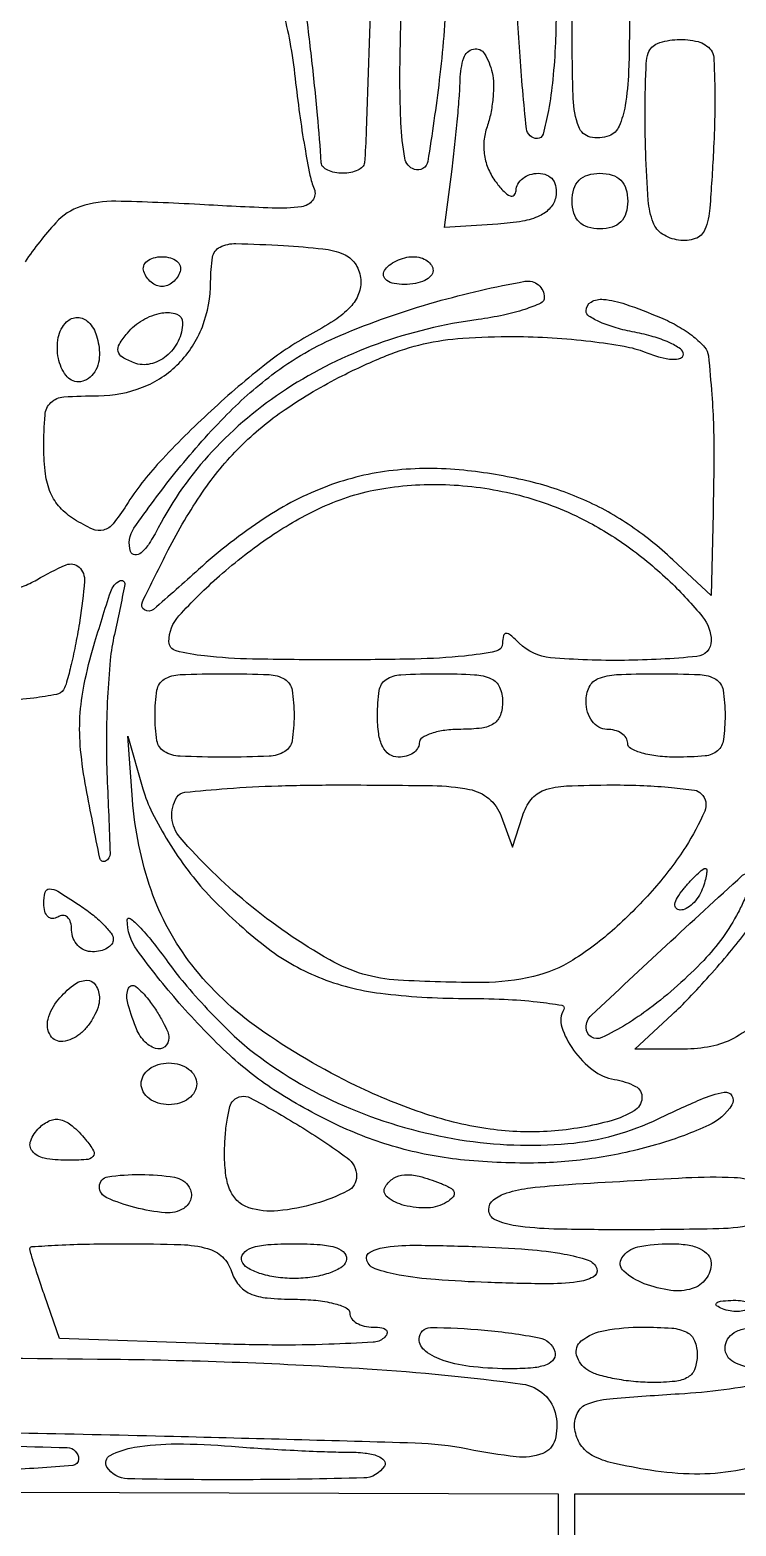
# Model space of a CAD drawing. Extents: x 24 to 1546, y 0 to 2379.
# Drawn here: x 386 to 436.8, y 1605.7 to 1713.3 of the extents above; entities that cross this region are included whole.
import ezdxf

# ---------------------------------------------------------------- set-up
doc = ezdxf.new("R2010")
doc.units = 0
doc.header["$MEASUREMENT"] = 0
doc.layers.get('0').update_dxf_attribs({"linetype": 'CONTINUOUS'})

msp = doc.modelspace()

# ---------------------------------------------------------------- linework, layer by layer
for points in [[(339.46395, 1554.999339, -0.000003), (282.698834, 1555.153426, -0.227171)], [(410.568842, 1717.273277, -0.000255), (410.193277, 1706.046336, -0.011798), (410.060989, 1703.75, -0.181871), (409.925667, 1703.463264, -0.08071), (409.57729, 1703.220313, -0.064355), (409.078488, 1703.055366, -0.047745), (408.5, 1703, -0.047821), (407.922685, 1703.055342, -0.065299), (407.42745, 1703.220313, -0.082595), (407.084698, 1703.463346, -0.184415), (406.955148, 1703.75, 0.008688), (406.690527, 1707.175055, 0.004628), (406.250358, 1711.402879, 0.002617), (405.764308, 1715.494795, 0.049703)], [(429.131793, 1714.381593, -0.008213), (429.063352, 1710.323389, -0.033624), (428.816347, 1707.874162, -0.059825), (428.377171, 1706.387494, -0.202096), (427.661882, 1705.700494, -0.150611), (426.303137, 1705.608731, -0.253535), (425.471858, 1706.349889, -0.077975), (425.081905, 1708.373065, -0.008694), (425, 1713.083333, -0.0126), (425.074968, 1716.057671, -0.029617)], [(404.175403, 1714.650074, -0.027288), (404.697642, 1712.446455, -0.017095), (405.077879, 1709.823237, 0.007023), (405.393996, 1707.282959, 0.008182), (405.76765, 1704.879261, 0.007378), (406.14625, 1702.859934, 0.047988), (406.447488, 1701.872121, -0.268047), (406.339913, 1701.061166, -0.197451), (405.538965, 1700.596978, -0.044027), (403.432703, 1700.497146, -0.00408), (398.220578, 1700.751678, 0.008784), (392.18367, 1700.989579, 0.084666), (389.652173, 1700.614461, 0.131668), (387.860062, 1699.445778, 0.031838), (385.649584, 1696.640968, -0.080313)], [(438.279044, 1617.041725, -0.109717), (436.620636, 1617.480435, -0.280428), (436, 1618.5, -0.140575), (436.177821, 1619.11998, -0.118484), (436.666667, 1619.6, -0.088208), (437.456621, 1619.90137, -0.04716)], [(308.305629, 1618), (357.402814, 1617.912549, -0.00233), (391.945834, 1617.690039, -0.013328), (410.266134, 1616.998021, -0.016923), (421.427157, 1615.897881, -0.322658), (423.833142, 1613.627905, -0.113998), (423.769217, 1611.889796, -0.240139), (422.887584, 1610.914754, -0.118948), (420.973856, 1610.669368, -0.022974), (417.5, 1611.212863, 0.043013), (413.700166, 1611.6524, 0.001083), (396.32814, 1612.121944, 0.002253), (375.514326, 1612.54559, 0.001385), (351, 1612.866158), (289.5, 1613.5)], [(440.542461, 1610.544697, -0.029128), (436.773815, 1609.664474, -0.04603), (433.813828, 1609.429502, -0.036123), (430.604292, 1609.70295, -0.015706), (427.943331, 1610.21089, -0.068957), (426.448752, 1610.76957, -0.122929), (425.614197, 1611.531669, -0.111451), (425.197683, 1612.624517, -0.142455), (425.363584, 1613.7945, -0.206758), (426.124037, 1614.487693, -0.06258), (427.94328, 1614.868597, -0.005367), (432.697683, 1615.205115, 0.034824), (439.098188, 1616.038964, 0.01825)], [(314.188104, 1612.06001, -0.003315), (327.971083, 1611.857971, -0.504162), (328.754682, 1610.75, -0.23244), (328.201827, 1610.18569, -0.02766), (326.471894, 1609.681535, -0.025574), (324.053115, 1609.248547, -0.012342), (320.921349, 1608.930158, 0.950471), (320.92736, 1608.697742, 0.002309), (331.909709, 1608.474786, 0.002097), (348.049802, 1608.289389, 0.001008), (368.75, 1608.180158), (424, 1608), (424, 1603.833333, 0.013553)]]:
    msp.add_lwpolyline(points, format="xyb")
for points in [[(415.834641, 1721.4227, -0.031557), (415.953316, 1716.031565, -0.019559), (415.445799, 1709.716783, -0.010825), (414.614212, 1703.856425, -0.461617), (413.659692, 1703.280041, -0.276824), (412.961316, 1704.094245, -0.03074), (412.687617, 1706.63312, -0.016269), (412.626991, 1711.159723, -0.002106), (412.852948, 1720.833333, -0.028662), (413.187022, 1724.760057, -0.318528), (414.210732, 1725.839478, -0.409125), (415.277564, 1725.138158, -0.031873)], [(423.799129, 1712.400871, -0.013582), (423.612361, 1709.755389, -0.022112), (423.294119, 1707.527131, -0.017896), (422.907714, 1705.814194, -0.34061), (422.5, 1705.5, -0.383901), (421.716007, 1706.206001, -0.008384), (421.228137, 1711.746724, -0.014708), (421.003361, 1717.141254, -0.094943), (421.48131, 1719.81189, -0.30074), (422.381367, 1720.45461, -0.337931), (423.2338, 1719.851291, -0.063133), (423.782475, 1716.784167, -0.023564)], [(435, 1711.852372, -0.153368), (435.186164, 1711.347236, -0.006639), (435.253868, 1709.43849, -0.010787), (435.255258, 1707.143261, -0.007431), (435.162104, 1704.544339, -0.006581), (434.903769, 1700.503912, -0.074619), (434.545872, 1698.947172, -0.222696), (433.860459, 1698.29882, -0.115736), (432.662104, 1698.191967, -0.107609), (431.501787, 1698.623303, -0.161862), (430.829126, 1699.455884, -0.07177), (430.480204, 1701.051261, -0.009581), (430.29773, 1704.5, -0.006461), (430.248238, 1706.881817, -0.00827), (430.267294, 1709.075455, -0.006614), (430.337715, 1710.905805, -0.067463), (430.478158, 1711.650484, -0.228187), (431.147788, 1712.341313, -0.077069), (432.558917, 1712.625089, -0.07372), (434.059438, 1712.470659, -0.16744)], [(419.245754, 1710.25, -0.051878), (419.342574, 1709.425669, -0.026516), (419.301111, 1708.383521, -0.02603), (419.143576, 1707.30345, -0.035347), (418.883171, 1706.353477, 0.062035), (418.659994, 1705.328038, 0.062899), (418.696801, 1704.284131, 0.062436), (418.992977, 1703.275402, 0.059575), (419.53229, 1702.353477, 0.027574), (420.1005, 1701.683578, 0.10396), (420.550708, 1701.372232, 0.30676), (420.831567, 1701.428415, 0.19041), (420.968197, 1701.75, -0.123885), (421.101161, 1702.226816, -0.097982), (421.452822, 1702.632812, -0.08819), (421.969876, 1702.905771, -0.077605), (422.573324, 1703, -0.099364), (423.185393, 1702.877152, -0.136706), (423.623676, 1702.531428, -0.126855), (423.840579, 1701.986516, -0.079345), (423.81856, 1701.296374, -0.134971), (423.432346, 1700.514046, -0.101815), (422.660458, 1699.938173, -0.067582), (421.433461, 1699.55447, -0.026066), (419.657916, 1699.347568), (415.82536, 1699.102387), (416.361864, 1703.301193, 0.004824), (416.570991, 1705.073731, 0.004242), (416.755696, 1706.927538, 0.004265), (416.893887, 1708.602993, 0.012796), (416.949183, 1709.75, -0.071204), (417.207275, 1711.302375, -0.268569), (417.908057, 1711.941129, -0.31902), (418.696367, 1711.604807, -0.082519)], [(429, 1701, -0.072254), (428.873159, 1700.126841, -0.124864), (428.5, 1699.5, -0.124864), (427.873159, 1699.126841, -0.072254), (427, 1699, -0.072254), (426.126841, 1699.126841, -0.124864), (425.5, 1699.5, -0.124864), (425.126841, 1700.126841, -0.072254), (425, 1701, -0.072254), (425.126841, 1701.873159, -0.124864), (425.5, 1702.5, -0.124864), (426.126841, 1702.873159, -0.072254), (427, 1703, -0.072254), (427.873159, 1702.873159, -0.124864), (428.5, 1702.5, -0.124864), (428.873159, 1701.873159, -0.072254)], [(409.787131, 1695.4974, -0.116773), (409.693527, 1694.461144, -0.097005), (409.146063, 1693.496004, -0.066594), (408.069366, 1692.535513, -0.0257), (406.353277, 1691.4974, 0.043569), (403.0184, 1689.313782, 0.019576), (399.030698, 1685.914162, 0.01955), (395.331437, 1682.223749, 0.044944), (392.92969, 1679.114212, -0.025536), (391.983754, 1677.78613, -0.160417), (391.297935, 1677.334146, -0.17557), (390.512021, 1677.39954, -0.031919), (389.203862, 1678.104759, -0.06691), (388.164489, 1678.96586, -0.085194), (387.48808, 1680.008872, -0.070166), (387.116864, 1681.375383, -0.031297), (387, 1683.240547, -0.018873), (387.089802, 1685.61881, -0.185009), (387.51117, 1686.510692, -0.175929), (388.431357, 1686.916398, -0.016742), (390.92742, 1687, 0.094392), (394.102042, 1687.604704, 0.104374), (396.705531, 1689.327024, 0.103576), (398.404828, 1691.966889, 0.091636), (399, 1695.187118, -0.039905), (399.142382, 1696.968311, -0.241835), (399.673985, 1697.691185, -0.122574), (400.819149, 1697.945117, -0.007948), (404.25, 1697.80226, -0.013199), (407.076937, 1697.564503, -0.071154), (408.566863, 1697.180296, -0.141897), (409.378038, 1696.529208, -0.118075)], [(396.808333, 1695.925, -0.073624), (396.600259, 1695.514089, -0.066918), (396.276198, 1695.165781, -0.070382), (395.889952, 1694.930417, -0.102038), (395.5, 1694.85, -0.102038), (395.110048, 1694.930417, -0.070382), (394.723802, 1695.165781, -0.066918), (394.399741, 1695.514089, -0.073624), (394.191667, 1695.925, -0.159683), (394.189601, 1696.333474, -0.143818), (394.428177, 1696.684219, -0.107546), (394.888977, 1696.920344, -0.064908), (395.5, 1697, -0.064908), (396.111023, 1696.920344, -0.107546), (396.571823, 1696.684219, -0.143818), (396.810399, 1696.333474, -0.159683)], [(415, 1696, -0.195654), (414.844577, 1695.618015, -0.086673), (414.395164, 1695.29375, -0.066561), (413.729059, 1695.073608, -0.0466), (412.940983, 1695, -0.047867), (412.195401, 1695.071541, -0.104212), (411.66835, 1695.29375, -0.181468), (411.441401, 1695.621877, -0.202618), (411.5, 1696, -0.08825), (411.842344, 1696.382836, -0.053305), (412.359775, 1696.70625, -0.051278), (412.961978, 1696.925833, -0.061875), (413.559017, 1697, -0.067639), (414.109818, 1696.925146, -0.08433), (414.576711, 1696.70625, -0.09965), (414.888931, 1696.38134, -0.142666)], [(423, 1694.061273, -0.292994), (422.742913, 1693.660212, -0.027701), (421.604688, 1693.211728, -0.028527), (420.070376, 1692.798775, -0.018241), (418.25, 1692.487419, 0.053095), (410.972018, 1690.713984, 0.058092), (404.463828, 1687.480119, 0.060657), (399.111377, 1682.986647, 0.068197), (395.235515, 1677.500605, -0.024285), (394.58199, 1676.378663, -0.070791), (393.994079, 1675.704762, -0.191695), (393.551235, 1675.551443, -0.309259), (393.244732, 1675.782209, -0.237585), (393.484908, 1677.475062, -0.016705), (396.433581, 1681.42831, -0.023869), (399.968289, 1685.442235, -0.037384), (403.406087, 1688.496166, -0.063451), (408.311875, 1691.33685, -0.03036), (415.195215, 1693.751905, -0.024981), (421.603225, 1695.230573, -0.467008)], [(431.365452, 1692.620664, -0.031401), (432.639169, 1691.991886, -0.03832), (433.737369, 1691.243876, -0.042072), (434.531715, 1690.490939, -0.158295), (434.804315, 1689.870664, -0.00652), (435.047803, 1687.080582, -0.011148), (435.168644, 1684.745928, -0.009584), (435.194954, 1682.179532, -0.003542), (435.13708, 1678.562909), (435, 1672.625818), (432.25, 1675.198747, 0.040322), (429.039631, 1677.750259, 0.046714), (425.60978, 1679.613257, 0.044269), (421.738653, 1680.877854, 0.03079), (417.200007, 1681.636884, 0.053598), (412.117421, 1681.621888, 0.062128), (407.413793, 1680.5, 0.05733), (402.837885, 1678.159613, 0.036868), (398.127595, 1674.496309, -0.004358), (394.901529, 1671.632423, -0.334822), (394.253947, 1671.586302, -0.378798), (394.091206, 1672.170858, -0.004769), (395.952202, 1675.906308, -0.031743), (398.412275, 1680.055274, -0.046552), (401.116721, 1683.320659, -0.046829), (404.365769, 1686.015685, -0.03263), (408.470208, 1688.440634, -0.020747), (411.653257, 1689.888563, -0.040232), (414.317062, 1690.727196, -0.039066), (417.131772, 1691.142491, -0.018437), (420.805009, 1691.258325, -0.01424), (423.569891, 1691.164771, -0.013993), (426.341159, 1690.913882, -0.014008), (428.755402, 1690.558175, -0.050537), (430.25, 1690.136017, 0.025698), (431.339689, 1689.768985, 0.05421), (432.218608, 1689.622461, 0.092255), (432.793344, 1689.695914, 0.325765), (433, 1689.979438, 0.251914), (432.784333, 1690.380331, 0.039543), (431.971875, 1690.829083, 0.035924), (430.840829, 1691.246792, 0.024133), (429.5, 1691.565978, -0.023055), (428.159097, 1691.882132, -0.034546), (427.028125, 1692.290763, -0.037322), (426.211538, 1692.726727, -0.256887), (426, 1693.111291, -0.268603), (426.364563, 1693.740956, -0.154294), (427.24785, 1693.933829, -0.06135), (428.842555, 1693.587699, -0.014876)], [(391, 1689.940983, -0.075715), (390.887055, 1689.199409, -0.089148), (390.559375, 1688.570164, -0.100726), (390.07204, 1688.149516, -0.128528), (389.5, 1688, -0.23786), (388.596501, 1688.455589, -0.110313), (388.049944, 1689.689495, -0.096656), (388.043202, 1691.179555, -0.150422), (388.63948, 1692.306147, -0.200942), (389.423574, 1692.627349, -0.197139), (390.210711, 1692.297246, -0.124017), (390.799531, 1691.309671, -0.072845)], [(396.984687, 1692.25, -0.109851), (396.663338, 1690.93251, -0.106156), (395.811609, 1689.85652, -0.115583), (394.658437, 1689.285833, -0.150064), (393.488301, 1689.366116, -0.042038), (392.651201, 1689.77093, -0.207121), (392.350107, 1690.185742, -0.193916), (392.436383, 1690.708149, -0.03651), (393.009821, 1691.511833, -0.088649), (394.114539, 1692.444661, -0.085402), (395.488178, 1692.952326, -0.132351), (396.559139, 1692.866944, -0.322667)], [(425.837118, 1678.083096, -0.038907), (429.026328, 1676.129887, -0.033341), (432.053849, 1673.610994, -0.031774), (434.385981, 1671.090817, -0.172465), (435, 1669.363636, -0.386655), (433.978601, 1668.240287, -0.020788), (428.756509, 1667.961016, -0.023974), (423.456269, 1668.15234, -0.177164), (421.2, 1669.2, 0.018208), (420.578624, 1669.777696, 0.180052), (420.25, 1669.9, 0.354955), (420.056215, 1669.742599, 0.051663), (420, 1669.2, -0.357383), (419.520907, 1668.615331, -0.02455), (417.25, 1668.275, -0.01967), (413.685886, 1668.059702, -0.00525), (408, 1668, -0.004773), (402.000236, 1668.057279, -0.022287), (398.550908, 1668.277163, -0.035807), (396.50833, 1668.648452, -0.342358), (396, 1669.303833, -0.186575), (396.722118, 1671.171662, -0.027887), (399.645926, 1674.048026, -0.031161), (403.3074, 1676.884767, -0.040391), (407, 1678.98001, -0.06805), (411.303499, 1680.308831, -0.052844), (416.201403, 1680.593281, -0.051266), (421.208606, 1679.836408, -0.054875)], [(389.591266, 1670.845382, -0.008339), (389.298637, 1669.192658, -0.010283), (388.968592, 1667.662853, -0.008832), (388.643792, 1666.394614, -0.07142), (388.404441, 1665.845382, -0.210118), (387.920956, 1665.51247, -0.015), (386.271668, 1665.248331, -0.019071), (384.215996, 1665.061433, -0.013133), (381.877625, 1665), (375.873283, 1665), (376.186642, 1668.25, -0.036021), (376.503492, 1670.116744, -0.153444), (377.082556, 1671.072645, -0.126073), (378.17243, 1671.627364, -0.021111), (380.5, 1672.045534, 0.019244), (382.178112, 1672.34056, 0.016653), (383.9125, 1672.775697, 0.016971), (385.458103, 1673.276007, 0.045991), (386.5, 1673.765125, -0.030951), (388.600387, 1674.829263, -0.299484), (389.537214, 1674.663716, -0.227063), (389.926499, 1673.652171, -0.019848)], [(392.073459, 1669.825707, 0.031747), (391.778942, 1667.981392, 0.011129), (391.584137, 1665.303644, 0.010999), (391.500071, 1662.340933, 0.012644), (391.553589, 1659.512245, -0.002248), (391.769883, 1654.068077, -0.295251), (391.442141, 1653.520047, -0.492474), (391.028262, 1653.723858, -0.002644), (390.043865, 1658.768699, -0.022922), (389.65002, 1661.531773, -0.037594), (389.601372, 1663.893306, -0.037048), (389.907415, 1666.259639, -0.021501), (390.604835, 1669.041063, -0.006418), (391.811078, 1672.91978, -0.193815), (392.453835, 1673.687197, -0.630458), (392.820931, 1673.417093, -0.008313)], [(405, 1664, -0.0387), (404.85898, 1662.180755, -0.222479), (404.333333, 1661.4, -0.126045), (403.199987, 1661.062224, -0.009722), (400, 1661, -0.009722), (396.800013, 1661.062224, -0.126045), (395.666667, 1661.4, -0.222479), (395.14102, 1662.180755, -0.0387), (395, 1664, -0.0387), (395.14102, 1665.819245, -0.222479), (395.666667, 1666.6, -0.126045), (396.800013, 1666.937776, -0.009722), (400, 1667, -0.009722), (403.199987, 1666.937776, -0.126045), (404.333333, 1666.6, -0.222479), (404.85898, 1665.819245, -0.0387)], [(420, 1665, -0.081208), (419.840542, 1664.024683, -0.166173), (419.375, 1663.416667, -0.116834), (418.500917, 1663.092253, -0.030703), (417, 1663, 0.031626), (415.850749, 1662.927234, 0.048861), (414.88125, 1662.70625, 0.06271), (414.209557, 1662.384262, 0.254951), (414, 1662, -0.148195), (413.884432, 1661.618646, -0.098894), (413.559375, 1661.29375, -0.082425), (413.073457, 1661.074694, -0.064853), (412.5, 1661, -0.152103), (411.851045, 1661.202091, -0.12651), (411.375, 1661.75, -0.082504), (411.088963, 1662.677925, -0.033607), (411, 1664, -0.036189), (411.130535, 1665.801169, -0.212646), (411.625, 1666.583333, -0.135673), (412.681601, 1666.931492, -0.012152), (415.5, 1667, -0.013964), (417.979415, 1666.930739, -0.090841), (419.1875, 1666.638889, -0.188085), (419.785276, 1666.035525, -0.102588)], [(436, 1664, -0.032088), (435.888231, 1662.260192, -0.185552), (435.458333, 1661.464286, -0.157079), (434.561026, 1661.088063, -0.021354), (432.5, 1661, -0.027026), (431.158889, 1661.072542, -0.042582), (430.028125, 1661.29375, -0.052312), (429.232098, 1661.614308, -0.277684), (429, 1662, 0.148195), (428.884432, 1662.381354, 0.098894), (428.559375, 1662.70625, 0.082425), (428.073457, 1662.925306, 0.064853), (427.5, 1663, -0.130775), (426.924246, 1663.153209, -0.10214), (426.4375, 1663.583333, -0.08892), (426.111864, 1664.230589, -0.072314), (426, 1665, -0.110458), (426.233935, 1666.046013, -0.189791), (426.875, 1666.65, -0.083766), (428.190675, 1666.935058, -0.011557), (431, 1667, -0.009722), (434.199987, 1666.937776, -0.126045), (435.333333, 1666.6, -0.222479), (435.85898, 1665.819245, -0.0387)], [(398.856525, 1651.090226, 0.037375), (402.915818, 1647.397792, 0.06954), (406.75915, 1645.174037, 0.065806), (411.208844, 1644.017643, 0.030299), (417.195169, 1643.644479, -0.009726), (420.112554, 1643.58283, -0.017782), (422.485529, 1643.401801, -0.014478), (424.25703, 1643.150975, -0.531707), (424.398924, 1642.836456, 0.221931), (424.252195, 1641.58584, 0.077028), (425.101608, 1639.929047, 0.07159), (426.511125, 1638.476699, 0.126174), (428.037418, 1637.819838, -0.081912), (429.556987, 1637.318223, -0.299841), (430.024703, 1636.473899, -0.244658), (429.451409, 1635.552609, -0.065026), (427.809017, 1634.84968, -0.051235), (423.481651, 1634.097265, -0.05148), (419.098805, 1634.24237, -0.046826), (414.48786, 1635.319788, -0.031455), (409.471788, 1637.358358, -0.04105), (402.469201, 1641.470332, -0.073777), (397.651092, 1646.05248, -0.082661), (394.717615, 1651.444446, -0.065268), (393.376766, 1657.95983), (393.046508, 1662.5), (394.129779, 1658.719615, 0.046662), (394.80273, 1656.996513, 0.022274), (395.96511, 1654.919073, 0.021857), (397.38209, 1652.840638, 0.028981)], [(419.890702, 1656.766423), (420.716956, 1654.532847), (421.425866, 1656.766423, -0.090015), (422.057327, 1657.959246, -0.144032), (422.989654, 1658.62242, -0.07233), (424.600158, 1658.92843, -0.010841), (427.900721, 1659, -0.010111), (430.155209, 1658.954405, -0.014324), (432.157038, 1658.815882, -0.010347), (433.796542, 1658.620808, -0.16299), (434.293451, 1658.373216, -0.30808), (434.534228, 1657.105485, -0.040297), (433.170886, 1654.552945, -0.037592), (430.927367, 1651.578731, -0.028676), (428.061857, 1648.674849, -0.044387), (425.051133, 1646.405043, -0.080871), (422.217402, 1645.220664, -0.058478), (418.565728, 1644.788951, -0.014294), (412.5, 1644.957208, -0.115749), (407.570554, 1646.411008, -0.043425), (401.60429, 1650.528403, -0.041426), (396.810467, 1655.210967, -0.328038), (396.575907, 1658.12282, -0.233396), (397.136992, 1658.473529, -0.006007), (400.182164, 1658.742328, -0.011536), (403.846404, 1658.936561, -0.007472), (408.091241, 1659, -0.003679), (414.952899, 1658.949507, -0.043118), (417.612026, 1658.680289, -0.128206), (419.007148, 1658.019906, -0.130575)], [(436.945866, 1649.835646, -0.071397), (434.466766, 1646.382268, -0.039344), (430.574898, 1642.920517, -0.051228), (427.131404, 1640.828379, -0.550984), (426, 1641.543399, -0.207006), (426.385695, 1642.435084, -0.001914), (431.76407, 1647.450368, -0.001428), (437.251668, 1652.49936, -0.396375), (437.83102, 1652.491355, -0.26637), (437.900782, 1652.250185, -0.020665), (437.707552, 1651.579215, -0.02389), (437.387907, 1650.75386, -0.015703)], [(444.274165, 1649.75, -0.071156), (443.833298, 1648.636611, -0.020356), (442.84488, 1647.059375, -0.020051), (441.571205, 1645.350868, -0.020055), (440.164837, 1643.75, -0.022599), (438.208584, 1641.873137, -0.058569), (436.601042, 1640.767464, -0.071765), (434.987199, 1640.192584, -0.049771), (433.057271, 1640), (429.520437, 1640), (432.191818, 1642.477045, 0.01565), (433.407356, 1643.677049, 0.007888), (434.867814, 1645.261326, 0.007826), (436.326853, 1646.947432, 0.011519), (437.550289, 1648.477045, -0.061102), (439.975981, 1650.960381, -0.122605), (442.45068, 1652.098614, -0.291109), (443.926709, 1651.509999, -0.218305)], [(434.361626, 1651.5, -0.054778), (434.065988, 1650.926337, -0.05745), (433.656816, 1650.440625, -0.064053), (433.201557, 1650.11007, -0.125677), (432.770566, 1650, -0.214681), (432.484197, 1650.128897, -0.22275), (432.396714, 1650.425778, -0.100348), (432.57205, 1650.903434, -0.035237), (433, 1651.5, -0.012711), (433.50208, 1652.074599, -0.017822), (433.980891, 1652.559375, -0.014236), (434.395857, 1652.928855, -0.176553), (434.59106, 1653, -0.407084), (434.688496, 1652.904913, -0.044074), (434.666459, 1652.559375, -0.034664), (434.557685, 1652.075405, -0.019009)], [(392, 1647.88499, -0.16579), (391.884893, 1647.547386, -0.095434), (391.559375, 1647.259966, -0.076399), (391.073735, 1647.065698, -0.057068), (390.5, 1647, -0.103052), (389.927627, 1647.119235, -0.098802), (389.440625, 1647.457961, -0.09695), (389.114295, 1647.963945, -0.095165), (389, 1648.559017, 0.066118), (388.926733, 1649.110654, 0.138808), (388.70625, 1649.478525, 0.191142), (388.379648, 1649.607943, 0.139169), (388, 1649.5, -0.142017), (387.620449, 1649.394373, -0.191378), (387.29375, 1649.528247, -0.13691), (387.073138, 1649.90341, -0.064954), (387, 1650.464036, -0.056832), (387.093582, 1651.284694, -0.355455), (387.4039, 1651.525861, -0.131126), (388.000602, 1651.352235, -0.009029), (389.5, 1650.408043, -0.022966), (390.457217, 1649.716021, -0.029533), (391.265625, 1648.991195, -0.0301), (391.848225, 1648.327776, -0.166628)], [(402.181632, 1639.681941, 0.064036), (409.065148, 1635.718836, 0.058748), (416.930524, 1633.481524, 0.061709), (424.685645, 1633.198275, 0.091081), (431.236136, 1635, -0.010103), (434.242599, 1636.378351, -0.056155), (435.938057, 1636.898124, -0.317124), (436.499129, 1636.641549, -0.277104), (436.490636, 1635.984849, -0.148644), (434.826392, 1634.519012, -0.033981), (431.27446, 1633.185973, -0.033599), (426.954888, 1632.20222, -0.033872), (422.554198, 1631.809382, -0.029722), (417.266211, 1632.011031, -0.042159), (412.638739, 1632.861746, -0.042807), (408.272847, 1634.463542, -0.032004), (403.775738, 1636.927268, -0.046331), (400.375806, 1639.553843, -0.025985), (396.743481, 1643.31125, -0.021724), (393.712039, 1647.113533, -0.158721), (393, 1649.300077, -0.620194), (393.20477, 1649.401664, -0.038756), (393.861167, 1648.817521, -0.02378), (394.80532, 1647.737883, -0.011022), (395.931632, 1646.253077, 0.019864), (397.295833, 1644.5192, 0.0135), (398.976868, 1642.653418, 0.01362), (400.700015, 1640.937824, 0.026425)], [(391, 1643.622445, -0.082619), (390.898079, 1643.009843, -0.044004), (390.585527, 1642.305564, -0.042243), (390.128923, 1641.62371, -0.050937), (389.589028, 1641.073886, -0.142456), (388.379014, 1640.548386, -0.29197), (387.481567, 1640.972467, -0.212282), (387.310314, 1642.163102, -0.104686), (388.036355, 1643.543805, -0.053965), (389.124176, 1644.59915, -0.160326), (390.089856, 1644.945616, -0.274582), (390.74216, 1644.581235, -0.132114)], [(396, 1640.80887, -0.224804), (395.697715, 1640.170517, -0.254995), (395.038613, 1640.045851, -0.135105), (394.204528, 1640.593504, -0.088936), (393.606989, 1641.581787, -0.027033), (393.011466, 1643.425942, -0.175734), (393.097356, 1644.381805, -0.485361), (393.613163, 1644.502322, -0.062338), (394.531803, 1643.55887, -0.018293), (395.093849, 1642.75638, -0.021005), (395.568717, 1641.950342, -0.020657), (395.910717, 1641.240687, -0.102298)], [(398, 1637.5, -0.130775), (397.846791, 1636.924246, -0.10214), (397.416667, 1636.4375, -0.08892), (396.769411, 1636.111864, -0.072314), (396, 1636, -0.072314), (395.230589, 1636.111864, -0.08892), (394.583333, 1636.4375, -0.10214), (394.153209, 1636.924246, -0.130775), (394, 1637.5, -0.130775), (394.153209, 1638.075754, -0.10214), (394.583333, 1638.5625, -0.08892), (395.230589, 1638.888136, -0.072314), (396, 1639, -0.072314), (396.769411, 1638.888136, -0.08892), (397.416667, 1638.5625, -0.10214), (397.846791, 1638.075754, -0.130775)], [(409.5, 1630.844232, -0.283058), (408.854939, 1629.796075, -0.045924), (406.530052, 1628.879202, -0.047083), (403.842855, 1628.363048, -0.100584), (401.75, 1628.58323, -0.111722), (400.975348, 1629.034863, -0.097964), (400.426178, 1629.795813, -0.073261), (400.102825, 1630.905371, -0.034341), (400, 1632.400721, -0.018061), (400.046879, 1633.698081, -0.022542), (400.187974, 1634.895269, -0.021575), (400.39091, 1635.868685, -0.134991), (400.639913, 1636.306579, -0.328069), (401.842078, 1636.489975, -0.017464), (405.407987, 1634.459866, -0.018772), (408.821758, 1632.174097, -0.240281)], [(390, 1633.5, -0.037417), (390.578847, 1632.685618, -0.333054), (390.537632, 1632.27432, -0.193794), (390.0561, 1632.044628, -0.015561), (388.622445, 1632, -0.04664), (387.031768, 1632.148701, -0.173401), (386.176696, 1632.649485, -0.275273), (386.054976, 1633.402012, -0.102486), (386.666667, 1634.333333, -0.096175), (387.441361, 1634.856126, -0.163139), (388.213419, 1634.916819, -0.118966), (389.041159, 1634.483995, -0.039885)], [(397.457295, 1630.069098, -0.103358), (397.602607, 1629.668016, -0.098861), (397.578588, 1629.235489, -0.09687), (397.388843, 1628.838329, -0.094881), (397.062301, 1628.538504, -0.161429), (395.738455, 1628.223675, -0.041718), (393.54714, 1628.599846, -0.040018), (391.52895, 1629.298777, -0.297709), (391, 1630.108408, -0.371222), (391.60544, 1630.8115, -0.038786), (393.952873, 1630.979499, -0.038421), (396.397388, 1630.776402, -0.217727)], [(415.502058, 1630.360837, -0.03367), (416.231629, 1630.022947, -0.187198), (416.504547, 1629.698695, -0.27637), (416.432626, 1629.360836, -0.067151), (415.973148, 1628.983404, -0.129393), (414.631019, 1628.57379, -0.072665), (412.924808, 1628.755696, -0.101858), (411.709319, 1629.349312, -0.384143), (411.570264, 1630.11369, -0.114489), (412.159802, 1630.707772, -0.125268), (412.931645, 1630.956731, -0.081277), (413.993246, 1630.850836, -0.026203)], [(439.32411, 1629.597766, -0.206331), (439.269536, 1628.252451, -0.223767), (438.25787, 1627.429288, -0.055515), (435.54982, 1627.070218, -0.005227), (428.833333, 1627, -0.005473), (423.677063, 1627.05644, -0.03114), (420.94529, 1627.286867, -0.069203), (419.473837, 1627.717324, -0.295152), (419, 1628.450096, -0.230294), (419.337415, 1629.143817, -0.090319), (420.30352, 1629.653254, -0.047576), (422.0101, 1630.017047, -0.01307), (424.75, 1630.261012, -0.002366), (433.188303, 1630.750445, -0.024675), (436.658326, 1630.763851, -0.070138), (438.462051, 1630.425322, -0.223309)], [(400.5, 1624, 0.09323), (401.021684, 1623.029562, 0.120296), (401.823191, 1622.417495, 0.079929), (403.075726, 1622.093376, 0.023429), (405.067388, 1622, -0.024008), (406.574479, 1621.927593, -0.038267), (407.844795, 1621.70625, -0.044862), (408.751314, 1621.386936, -0.293644), (409, 1621, 0.166233), (409.130435, 1620.618517, 0.095328), (409.499375, 1620.29375, 0.076249), (410.04976, 1620.074225, 0.05689), (410.7, 1620, -0.041669), (411.310538, 1619.94903, -0.162631), (411.640387, 1619.773508, -0.305244), (411.683682, 1619.516388, -0.113307), (411.45, 1619.209857, -0.160526), (410.684236, 1618.908031, -0.005766), (407.494235, 1618.762511, -0.010091), (403.671322, 1618.70947, -0.006845), (399.317608, 1618.796539), (388.135216, 1619.173363), (387.067608, 1622.235905, -0.003311), (386.65857, 1623.434752, -0.004762), (386.31361, 1624.501865, -0.002601), (386.035749, 1625.406726, -0.073314), (386, 1625.649223, -0.396601), (386.133622, 1625.791185, -0.002488), (388.036455, 1625.896959, -0.007896), (390.27436, 1625.974786, -0.004743), (392.932612, 1626, -0.008215), (396.867138, 1625.935351, -0.056441), (398.778804, 1625.654986, -0.128114), (399.847177, 1625.052854, -0.124488)], [(408.75, 1624.75, -0.181326), (408.360705, 1624.269089, -0.052495), (407.476562, 1623.867188, -0.045361), (406.306569, 1623.591894, -0.035123), (405, 1623.5, -0.035123), (403.693431, 1623.591894, -0.045361), (402.523438, 1623.867188, -0.052495), (401.639295, 1624.269089, -0.181326), (401.25, 1624.75, -0.257896), (401.351844, 1625.300168, -0.14123), (401.933333, 1625.7, -0.063026), (403.112326, 1625.933923, -0.017497), (405, 1626, -0.017497), (406.887674, 1625.933923, -0.063026), (408.066667, 1625.7, -0.14123), (408.648156, 1625.300168, -0.257896)], [(426.766849, 1624.207985, -0.370488), (426.516974, 1623.599838, -0.086325), (425.374558, 1623.247566, -0.034153), (423.1, 1623.114121, -0.006408), (418.927828, 1623.207985, -0.009463), (415.17275, 1623.411839, -0.026768), (412.569261, 1623.743434, -0.035021), (410.839314, 1624.18557, -0.236991), (410.233151, 1624.792015, -0.370488), (410.483026, 1625.400162, -0.086325), (411.625442, 1625.752434, -0.034153), (413.9, 1625.885879, -0.006408), (418.072172, 1625.792015, -0.009463), (421.82725, 1625.588161, -0.026768), (424.430739, 1625.256566, -0.035021), (426.160686, 1624.81443, -0.236991)], [(435, 1624.606989, -0.160475), (434.622902, 1623.462306, -0.160175), (433.639019, 1622.764837, -0.109771), (432.097585, 1622.640711, -0.054438), (430.185755, 1623.122943, -0.0938), (428.711766, 1624.012322, -0.370134), (428.583117, 1624.982424, -0.201055), (429.737926, 1625.767104, -0.050044), (432.059017, 1626, -0.03599), (433.297214, 1625.91076, -0.074752), (434.22219, 1625.631586, -0.110648), (434.792539, 1625.186417, -0.173626)], [(437.729167, 1621.395833, -0.126455), (437.402231, 1621.202593, -0.060344), (436.916927, 1621.123424, -0.05415), (436.359369, 1621.160852, -0.051402), (435.8125, 1621.316886, -0.054073), (435.395823, 1621.538436, -0.470617), (435.37858, 1621.720685, -0.168741), (435.670344, 1621.862007, -0.018894), (436.416667, 1621.921053, -0.028489), (437.112848, 1621.910055, -0.077125), (437.592839, 1621.799335, -0.208169), (437.77538, 1621.614691, -0.296942)], [(423.755164, 1618.25, -0.227958), (423.684603, 1617.711245, -0.153158), (423.196649, 1617.309866, -0.073569), (422.205299, 1617.069861, -0.022668), (420.665121, 1617, -0.025219), (417.895897, 1617.139765, -0.053245), (415.793722, 1617.58178, -0.079991), (414.452504, 1618.268615, -0.238862), (414, 1619.16178, -0.414331), (414.804171, 1619.96563, -0.023203), (418.697468, 1619.7833, -0.023213), (422.636777, 1619.229716, -0.273191)], [(434, 1618, -0.083983), (433.832368, 1617.009025, -0.173567), (433.345664, 1616.405751, -0.11281), (432.415409, 1616.093794, -0.025906), (430.75, 1616.015313, -0.023673), (429.404645, 1616.085401, -0.022559), (428.049866, 1616.282537, -0.02317), (426.870638, 1616.566043, -0.070702), (426.121885, 1616.903509, -0.184707), (425.326232, 1617.97017, -0.303851), (425.661171, 1619.000237, -0.123545), (427.3696, 1619.764404, -0.043717), (430.059017, 1620, -0.017886), (432.171186, 1619.924418, -0.09985), (433.257377, 1619.623128, -0.183507), (433.806427, 1619.019641, -0.094082)], [(389.5, 1610.5, -0.39169), (389.075916, 1610.041702, -0.00371), (384.119824, 1609.693765, -0.00866), (377.772865, 1609.405735, -0.003666), (369.25, 1609.229295, -0.0032), (357.185821, 1609.145245, -0.027193), (351.776843, 1609.43656, -0.127003), (349.787713, 1610.187163, -0.46551), (349.687182, 1611.353849, -0.203129), (351.576734, 1612.11864, -0.001308), (370.011402, 1611.771507, -0.000955), (388.685501, 1611.335339, -0.406834)], [(408.809017, 1611.008692, -0.025344), (410.104039, 1610.939598, -0.063749), (411.022145, 1610.723364, -0.134647), (411.475615, 1610.395284, -0.317675), (411.5, 1610, -0.252936), (410.016218, 1609.147009, -0.00567), (401.520801, 1609.020234, -0.005648), (393.022477, 1609.085787, -0.254866), (391.544186, 1609.928506, -0.437356), (391.778254, 1610.77096, -0.077526), (393.526248, 1611.35114, -0.042455), (396.545942, 1611.595873, -0.019414), (400.5, 1611.426479, 0.004412), (402.656584, 1611.269175, 0.003437), (405.003274, 1611.135003, 0.003475), (407.191903, 1611.040201, 0.008428)]]:
    msp.add_lwpolyline(points, format="xyb", close=True)
msp.add_lwpolyline([(425.2, 1604.433333), (425.2, 1608), (476.14381, 1608), (527.087619, 1608), (526.79381, 1600.75)])

doc.saveas('drawing.dxf')
